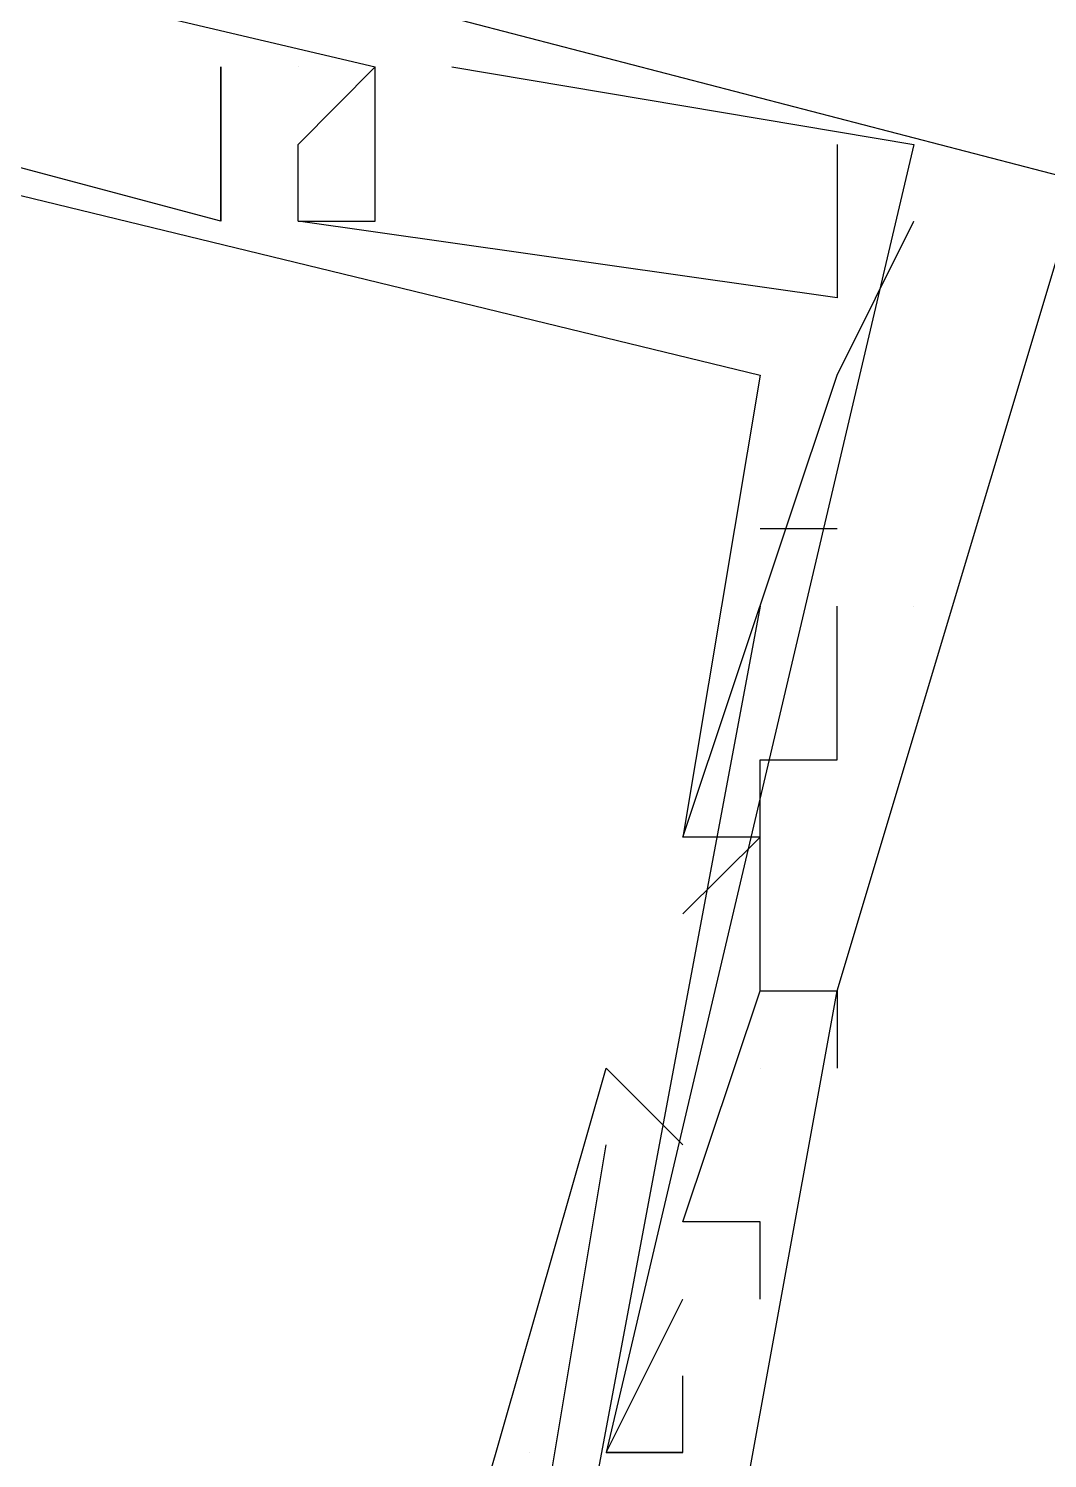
# Model space of a CAD drawing. Header units: feet. Extents: x -84 to 198, y -22 to 181.
# Drawn here: x 115.98 to 116.1564, y 67.8568 to 68.1044 of the extents above; entities that cross this region are included whole.
import ezdxf

# ---------------------------------------------------------------- set-up
doc = ezdxf.new("R2010")
doc.units = ezdxf.units.FT
doc.layers.add('A-LINEA', color=7, linetype='CONTINUOUS')

msp = doc.modelspace()

# ---------------------------------------------------------------- linework, layer by layer
at = {"layer": 'A-LINEA'}
for p, q in [((116.0133, 68.0978), (116.0133, 68.0978)), ((116.0133, 68.0978), (116.0133, 68.0978)), ((116.0133, 68.0978), (116.0133, 68.0978)), ((116.0133, 68.0978), (116.0133, 68.0978)), ((116.0133, 68.0978), (116.0133, 68.0978)), ((116.0133, 68.0978), (116.0133, 68.0978)), ((116.0133, 68.0978), (116.0133, 68.0978)), ((116.0133, 68.0978), (116.0133, 68.0978)), ((116.0133, 68.0978), (116.0133, 68.0978)), ((116.0133, 68.0978), (116.0133, 68.0978)), ((116.0133, 68.0978), (116.0133, 68.0978)), ((116.0133, 68.0978), (116.0133, 68.0978)), ((116.0267, 68.0978), (116.0267, 68.0978)), ((116.0267, 68.0978), (116.0267, 68.0978)), ((116.0267, 68.0978), (116.0267, 68.0978)), ((116.0267, 68.0978), (116.0267, 68.0978)), ((116.0267, 68.0978), (116.0267, 68.0978)), ((116.0267, 68.0978), (116.0267, 68.0978)), ((116.0267, 68.0978), (116.0267, 68.0978)), ((116.0267, 68.0978), (116.0267, 68.0978)), ((116.0267, 68.0978), (116.0267, 68.0978)), ((116.0267, 68.0978), (116.0267, 68.0978)), ((116.0267, 68.0978), (116.0267, 68.0978)), ((116.0267, 68.0978), (116.0267, 68.0978)), ((116.0267, 68.0978), (116.0267, 68.0978)), ((116.0267, 68.0978), (116.0267, 68.0978)), ((116.0267, 68.0978), (116.0267, 68.0978)), ((116.0267, 68.0978), (116.0267, 68.0978)), ((116.0267, 68.0978), (116.0267, 68.0978)), ((116.0267, 68.0978), (116.0267, 68.0978)), ((116.0267, 68.0978), (116.0267, 68.0978)), ((116.0267, 68.0978), (116.0267, 68.0978)), ((116.0267, 68.0978), (116.0267, 68.0978)), ((116.0267, 68.0978), (116.0267, 68.0978)), ((116.0267, 68.0978), (116.0267, 68.0978)), ((116.0267, 68.0978), (116.0267, 68.0978)), ((116.0267, 68.0978), (116.0267, 68.0978)), ((116.0267, 68.0978), (116.0267, 68.0978)), ((116.0267, 68.0978), (116.0267, 68.0978)), ((116.0267, 68.0978), (116.0267, 68.0978)), ((116.0267, 68.0978), (116.0267, 68.0978)), ((116.0267, 68.0978), (116.0267, 68.0978)), ((116.04, 68.0978), (116.04, 68.0978)), ((116.04, 68.0978), (116.04, 68.0978)), ((116.04, 68.0978), (116.04, 68.0978)), ((116.04, 68.0978), (116.04, 68.0978)), ((116.04, 68.0978), (116.04, 68.0978)), ((116.04, 68.0978), (116.04, 68.0978)), ((116.04, 68.0978), (116.04, 68.0978)), ((116.04, 68.0978), (116.04, 68.0978)), ((116.04, 68.0978), (116.04, 68.0978)), ((116.04, 68.0978), (116.04, 68.0978)), ((116.04, 68.0978), (116.04, 68.0978)), ((116.04, 68.0978), (116.04, 68.0978)), ((116.0533, 68.0978), (116.0533, 68.0978)), ((116.0533, 68.0978), (116.0533, 68.0978)), ((116.0533, 68.0978), (116.0533, 68.0978)), ((116.0533, 68.0978), (116.0533, 68.0978)), ((116.0533, 68.0978), (116.0533, 68.0978)), ((116.0533, 68.0978), (116.0533, 68.0978)), ((116.0267, 68.0844), (116.0267, 68.0844)), ((116.0267, 68.0844), (116.0267, 68.0844)), ((116.0267, 68.0844), (116.0267, 68.0844)), ((116.0267, 68.0844), (116.0267, 68.0844)), ((116.0267, 68.0844), (116.0267, 68.0844)), ((116.0267, 68.0844), (116.0267, 68.0844)), ((116.0267, 68.0844), (116.0267, 68.0844)), ((116.0267, 68.0844), (116.0267, 68.0844)), ((116.0267, 68.0844), (116.0267, 68.0844)), ((116.0267, 68.0844), (116.0267, 68.0844)), ((116.0267, 68.0844), (116.0267, 68.0844)), ((116.0267, 68.0844), (116.0267, 68.0844)), ((116.0267, 68.0844), (116.0267, 68.0844)), ((116.0267, 68.0844), (116.0267, 68.0844)), ((116.0267, 68.0844), (116.0267, 68.0844)), ((116.0267, 68.0844), (116.0267, 68.0844)), ((116.0267, 68.0844), (116.0267, 68.0844)), ((116.0267, 68.0844), (116.0267, 68.0844)), ((116.12, 68.0844), (116.12, 68.0844)), ((116.12, 68.0844), (116.12, 68.0844)), ((116.12, 68.0844), (116.12, 68.0844)), ((116.12, 68.0844), (116.12, 68.0844)), ((116.12, 68.0844), (116.12, 68.0844)), ((116.12, 68.0844), (116.12, 68.0844)), ((116.12, 68.0844), (116.12, 68.0844)), ((116.12, 68.0844), (116.12, 68.0844)), ((116.12, 68.0844), (116.12, 68.0844)), ((116.12, 68.0844), (116.12, 68.0844)), ((116.12, 68.0844), (116.12, 68.0844)), ((116.12, 68.0844), (116.12, 68.0844)), ((116.1333, 68.0844), (116.1333, 68.0844)), ((116.1333, 68.0844), (116.1333, 68.0844)), ((116.1333, 68.0844), (116.1333, 68.0844)), ((116.1333, 68.0844), (116.1333, 68.0844)), ((116.1333, 68.0844), (116.1333, 68.0844)), ((116.1333, 68.0844), (116.1333, 68.0844)), ((116.0133, 68.0711), (116.0133, 68.0711)), ((116.0133, 68.0711), (116.0133, 68.0711)), ((116.0133, 68.0711), (116.0133, 68.0711)), ((116.0133, 68.0711), (116.0133, 68.0711)), ((116.0133, 68.0711), (116.0133, 68.0711)), ((116.0133, 68.0711), (116.0133, 68.0711)), ((116.0133, 68.0711), (116.0133, 68.0711)), ((116.0133, 68.0711), (116.0133, 68.0711)), ((116.0133, 68.0711), (116.0133, 68.0711)), ((116.0133, 68.0711), (116.0133, 68.0711)), ((116.0133, 68.0711), (116.0133, 68.0711)), ((116.0133, 68.0711), (116.0133, 68.0711)), ((116.0267, 68.0711), (116.0267, 68.0711)), ((116.0267, 68.0711), (116.0267, 68.0711)), ((116.0267, 68.0711), (116.0267, 68.0711)), ((116.0267, 68.0711), (116.0267, 68.0711)), ((116.0267, 68.0711), (116.0267, 68.0711)), ((116.0267, 68.0711), (116.0267, 68.0711)), ((116.0267, 68.0711), (116.0267, 68.0711)), ((116.0267, 68.0711), (116.0267, 68.0711)), ((116.0267, 68.0711), (116.0267, 68.0711)), ((116.0267, 68.0711), (116.0267, 68.0711)), ((116.0267, 68.0711), (116.0267, 68.0711)), ((116.0267, 68.0711), (116.0267, 68.0711)), ((116.0267, 68.0711), (116.0267, 68.0711)), ((116.0267, 68.0711), (116.0267, 68.0711)), ((116.0267, 68.0711), (116.0267, 68.0711)), ((116.0267, 68.0711), (116.0267, 68.0711)), ((116.0267, 68.0711), (116.0267, 68.0711)), ((116.0267, 68.0711), (116.0267, 68.0711)), ((116.04, 68.0711), (116.04, 68.0711)), ((116.04, 68.0711), (116.04, 68.0711)), ((116.04, 68.0711), (116.04, 68.0711)), ((116.04, 68.0711), (116.04, 68.0711)), ((116.04, 68.0711), (116.04, 68.0711)), ((116.04, 68.0711), (116.04, 68.0711)), ((116.1333, 68.0711), (116.1333, 68.0711)), ((116.1333, 68.0711), (116.1333, 68.0711)), ((116.1333, 68.0711), (116.1333, 68.0711)), ((116.1333, 68.0711), (116.1333, 68.0711)), ((116.1333, 68.0711), (116.1333, 68.0711)), ((116.1333, 68.0711), (116.1333, 68.0711)), ((116.1333, 68.0711), (116.1333, 68.0711)), ((116.1333, 68.0711), (116.1333, 68.0711)), ((116.1333, 68.0711), (116.1333, 68.0711)), ((116.1333, 68.0711), (116.1333, 68.0711)), ((116.1333, 68.0711), (116.1333, 68.0711)), ((116.1333, 68.0711), (116.1333, 68.0711)), ((116.12, 68.0578), (116.12, 68.0578)), ((116.12, 68.0578), (116.12, 68.0578)), ((116.12, 68.0578), (116.12, 68.0578)), ((116.12, 68.0578), (116.12, 68.0578)), ((116.12, 68.0578), (116.12, 68.0578)), ((116.12, 68.0578), (116.12, 68.0578)), ((116.12, 68.0578), (116.12, 68.0578)), ((116.12, 68.0578), (116.12, 68.0578)), ((116.12, 68.0578), (116.12, 68.0578)), ((116.12, 68.0578), (116.12, 68.0578)), ((116.12, 68.0578), (116.12, 68.0578)), ((116.12, 68.0578), (116.12, 68.0578)), ((116.1067, 68.0444), (116.1067, 68.0444)), ((116.1067, 68.0444), (116.1067, 68.0444)), ((116.1067, 68.0444), (116.1067, 68.0444)), ((116.1067, 68.0444), (116.1067, 68.0444)), ((116.1067, 68.0444), (116.1067, 68.0444)), ((116.1067, 68.0444), (116.1067, 68.0444)), ((116.1067, 68.0444), (116.1067, 68.0444)), ((116.1067, 68.0444), (116.1067, 68.0444)), ((116.1067, 68.0444), (116.1067, 68.0444)), ((116.1067, 68.0444), (116.1067, 68.0444)), ((116.1067, 68.0444), (116.1067, 68.0444)), ((116.1067, 68.0444), (116.1067, 68.0444)), ((116.12, 68.0444), (116.12, 68.0444)), ((116.12, 68.0444), (116.12, 68.0444)), ((116.12, 68.0444), (116.12, 68.0444)), ((116.12, 68.0444), (116.12, 68.0444)), ((116.12, 68.0444), (116.12, 68.0444)), ((116.12, 68.0444), (116.12, 68.0444)), ((116.12, 68.0444), (116.12, 68.0444)), ((116.12, 68.0444), (116.12, 68.0444)), ((116.12, 68.0444), (116.12, 68.0444)), ((116.12, 68.0444), (116.12, 68.0444)), ((116.12, 68.0444), (116.12, 68.0444)), ((116.12, 68.0444), (116.12, 68.0444)), ((116.12, 68.0178), (116.1067, 68.0178)), ((116.1067, 68.0178), (116.1067, 68.0178)), ((116.12, 68.0178), (116.1067, 68.0178)), ((116.1067, 68.0178), (116.1067, 68.0178)), ((116.12, 68.0178), (116.1067, 68.0178)), ((116.1067, 68.0178), (116.1067, 68.0178)), ((116.12, 68.0178), (116.1067, 68.0178)), ((116.1067, 68.0178), (116.1067, 68.0178)), ((116.12, 68.0178), (116.1067, 68.0178)), ((116.1067, 68.0178), (116.1067, 68.0178)), ((116.12, 68.0178), (116.1067, 68.0178)), ((116.1067, 68.0178), (116.1067, 68.0178)), ((116.12, 68.0178), (116.12, 68.0178)), ((116.12, 68.0178), (116.12, 68.0178)), ((116.12, 68.0178), (116.12, 68.0178)), ((116.12, 68.0178), (116.12, 68.0178)), ((116.12, 68.0178), (116.12, 68.0178)), ((116.12, 68.0178), (116.12, 68.0178)), ((116.1067, 68.0044), (116.0667, 67.7911)), ((116.1067, 68.0044), (116.0667, 67.7911)), ((116.1067, 68.0044), (116.0667, 67.7911)), ((116.1067, 68.0044), (116.0667, 67.7911)), ((116.1067, 68.0044), (116.0667, 67.7911)), ((116.1067, 68.0044), (116.0667, 67.7911)), ((116.1067, 68.0044), (116.1067, 68.0044)), ((116.1067, 68.0044), (116.1067, 68.0044)), ((116.1067, 68.0044), (116.1067, 68.0044)), ((116.1067, 68.0044), (116.1067, 68.0044)), ((116.1067, 68.0044), (116.1067, 68.0044)), ((116.1067, 68.0044), (116.1067, 68.0044)), ((116.12, 67.9778), (116.12, 68.0044)), ((116.12, 68.0044), (116.12, 68.0044)), ((116.12, 68.0044), (116.12, 68.0044)), ((116.12, 67.9778), (116.12, 68.0044)), ((116.12, 68.0044), (116.12, 68.0044)), ((116.12, 68.0044), (116.12, 68.0044)), ((116.12, 67.9778), (116.12, 68.0044)), ((116.12, 68.0044), (116.12, 68.0044)), ((116.12, 68.0044), (116.12, 68.0044)), ((116.12, 67.9778), (116.12, 68.0044)), ((116.12, 68.0044), (116.12, 68.0044)), ((116.12, 68.0044), (116.12, 68.0044)), ((116.12, 67.9778), (116.12, 68.0044)), ((116.12, 68.0044), (116.12, 68.0044)), ((116.12, 68.0044), (116.12, 68.0044)), ((116.12, 67.9778), (116.12, 68.0044)), ((116.12, 68.0044), (116.12, 68.0044)), ((116.12, 68.0044), (116.12, 68.0044)), ((116.1333, 68.0044), (116.1333, 68.0044)), ((116.1333, 68.0044), (116.1333, 68.0044)), ((116.1333, 68.0044), (116.1333, 68.0044)), ((116.1333, 68.0044), (116.1333, 68.0044)), ((116.1333, 68.0044), (116.1333, 68.0044)), ((116.1333, 68.0044), (116.1333, 68.0044)), ((116.1333, 68.0044), (116.1333, 68.0044)), ((116.1333, 68.0044), (116.1333, 68.0044)), ((116.1333, 68.0044), (116.1333, 68.0044)), ((116.1333, 68.0044), (116.1333, 68.0044)), ((116.1333, 68.0044), (116.1333, 68.0044)), ((116.1333, 68.0044), (116.1333, 68.0044)), ((116.12, 67.9911), (116.12, 67.9911)), ((116.12, 67.9911), (116.12, 67.9911)), ((116.12, 67.9911), (116.12, 67.9911)), ((116.12, 67.9911), (116.12, 67.9911)), ((116.12, 67.9911), (116.12, 67.9911)), ((116.12, 67.9911), (116.12, 67.9911)), ((116.1067, 67.9778), (116.1067, 67.9778)), ((116.1067, 67.9778), (116.1067, 67.9778)), ((116.1067, 67.9778), (116.1067, 67.9778)), ((116.1067, 67.9778), (116.1067, 67.9778)), ((116.1067, 67.9778), (116.1067, 67.9778)), ((116.1067, 67.9778), (116.1067, 67.9778)), ((116.12, 67.9778), (116.12, 67.9778)), ((116.12, 67.9778), (116.12, 67.9778)), ((116.12, 67.9778), (116.12, 67.9778)), ((116.12, 67.9778), (116.12, 67.9778)), ((116.12, 67.9778), (116.12, 67.9778)), ((116.12, 67.9778), (116.12, 67.9778)), ((116.12, 67.9778), (116.12, 67.9778)), ((116.12, 67.9778), (116.12, 67.9778)), ((116.12, 67.9778), (116.12, 67.9778)), ((116.12, 67.9778), (116.12, 67.9778)), ((116.12, 67.9778), (116.12, 67.9778)), ((116.12, 67.9778), (116.12, 67.9778)), ((116.0933, 67.9644), (116.0933, 67.9644)), ((116.0933, 67.9644), (116.0933, 67.9644)), ((116.0933, 67.9644), (116.0933, 67.9644)), ((116.0933, 67.9644), (116.0933, 67.9644)), ((116.0933, 67.9644), (116.0933, 67.9644)), ((116.0933, 67.9644), (116.0933, 67.9644)), ((116.0933, 67.9644), (116.0933, 67.9644)), ((116.0933, 67.9644), (116.0933, 67.9644)), ((116.0933, 67.9644), (116.0933, 67.9644)), ((116.0933, 67.9644), (116.0933, 67.9644)), ((116.0933, 67.9644), (116.0933, 67.9644)), ((116.0933, 67.9644), (116.0933, 67.9644)), ((116.0933, 67.9644), (116.0933, 67.9644)), ((116.0933, 67.9644), (116.0933, 67.9644)), ((116.0933, 67.9644), (116.0933, 67.9644)), ((116.0933, 67.9644), (116.0933, 67.9644)), ((116.0933, 67.9644), (116.0933, 67.9644)), ((116.0933, 67.9644), (116.0933, 67.9644)), ((116.0933, 67.9644), (116.0933, 67.9644)), ((116.0933, 67.9644), (116.0933, 67.9644)), ((116.0933, 67.9644), (116.0933, 67.9644)), ((116.0933, 67.9644), (116.0933, 67.9644)), ((116.0933, 67.9644), (116.0933, 67.9644)), ((116.0933, 67.9644), (116.0933, 67.9644)), ((116.1067, 67.9644), (116.1067, 67.9644)), ((116.1067, 67.9644), (116.1067, 67.9644)), ((116.1067, 67.9644), (116.1067, 67.9644)), ((116.1067, 67.9644), (116.1067, 67.9644)), ((116.1067, 67.9644), (116.1067, 67.9644)), ((116.1067, 67.9644), (116.1067, 67.9644)), ((116.1067, 67.9644), (116.1067, 67.9644)), ((116.1067, 67.9644), (116.1067, 67.9644)), ((116.1067, 67.9644), (116.1067, 67.9644)), ((116.1067, 67.9644), (116.1067, 67.9644)), ((116.1067, 67.9644), (116.1067, 67.9644)), ((116.1067, 67.9644), (116.1067, 67.9644)), ((116.0933, 67.9511), (116.0933, 67.9511)), ((116.0933, 67.9511), (116.0933, 67.9511)), ((116.0933, 67.9511), (116.0933, 67.9511)), ((116.0933, 67.9511), (116.0933, 67.9511)), ((116.0933, 67.9511), (116.0933, 67.9511)), ((116.0933, 67.9511), (116.0933, 67.9511)), ((116.0933, 67.9511), (116.0933, 67.9511)), ((116.0933, 67.9511), (116.0933, 67.9511)), ((116.0933, 67.9511), (116.0933, 67.9511)), ((116.0933, 67.9511), (116.0933, 67.9511)), ((116.0933, 67.9511), (116.0933, 67.9511)), ((116.0933, 67.9511), (116.0933, 67.9511)), ((116.1067, 67.9378), (116.1067, 67.9378)), ((116.1067, 67.9378), (116.1067, 67.9378)), ((116.1067, 67.9378), (116.1067, 67.9378)), ((116.1067, 67.9378), (116.1067, 67.9378)), ((116.1067, 67.9378), (116.1067, 67.9378)), ((116.1067, 67.9378), (116.1067, 67.9378)), ((116.1067, 67.9378), (116.1067, 67.9378)), ((116.1067, 67.9378), (116.1067, 67.9378)), ((116.1067, 67.9378), (116.1067, 67.9378)), ((116.1067, 67.9378), (116.1067, 67.9378)), ((116.1067, 67.9378), (116.1067, 67.9378)), ((116.1067, 67.9378), (116.1067, 67.9378)), ((116.12, 67.9378), (116.12, 67.9378)), ((116.12, 67.9378), (116.12, 67.9378)), ((116.12, 67.9378), (116.12, 67.9378)), ((116.12, 67.9378), (116.12, 67.9378)), ((116.12, 67.9378), (116.12, 67.9378)), ((116.12, 67.9378), (116.12, 67.9378)), ((116.12, 67.9378), (116.12, 67.9378)), ((116.12, 67.9378), (116.12, 67.9378)), ((116.12, 67.9378), (116.12, 67.9378)), ((116.12, 67.9378), (116.12, 67.9378)), ((116.12, 67.9378), (116.12, 67.9378)), ((116.12, 67.9378), (116.12, 67.9378)), ((116.12, 67.9378), (116.12, 67.9378)), ((116.12, 67.9378), (116.12, 67.9378)), ((116.12, 67.9378), (116.12, 67.9378)), ((116.12, 67.9378), (116.12, 67.9378)), ((116.12, 67.9378), (116.12, 67.9378)), ((116.12, 67.9378), (116.12, 67.9378)), ((116.08, 67.9244), (116.08, 67.9244)), ((116.08, 67.9244), (116.08, 67.9244)), ((116.08, 67.9244), (116.08, 67.9244)), ((116.08, 67.9244), (116.08, 67.9244)), ((116.08, 67.9244), (116.08, 67.9244)), ((116.08, 67.9244), (116.08, 67.9244)), ((116.1067, 67.9244), (116.1067, 67.9244)), ((116.1067, 67.9244), (116.1067, 67.9244)), ((116.1067, 67.9244), (116.1067, 67.9244)), ((116.1067, 67.9244), (116.1067, 67.9244)), ((116.1067, 67.9244), (116.1067, 67.9244)), ((116.1067, 67.9244), (116.1067, 67.9244)), ((116.1067, 67.9244), (116.1067, 67.9244)), ((116.1067, 67.9244), (116.1067, 67.9244)), ((116.1067, 67.9244), (116.1067, 67.9244)), ((116.1067, 67.9244), (116.1067, 67.9244)), ((116.1067, 67.9244), (116.1067, 67.9244)), ((116.1067, 67.9244), (116.1067, 67.9244)), ((116.12, 67.9244), (116.12, 67.9244)), ((116.12, 67.9244), (116.12, 67.9244)), ((116.12, 67.9244), (116.12, 67.9244)), ((116.12, 67.9244), (116.12, 67.9244)), ((116.12, 67.9244), (116.12, 67.9244)), ((116.12, 67.9244), (116.12, 67.9244)), ((116.12, 67.9244), (116.12, 67.9244)), ((116.12, 67.9244), (116.12, 67.9244)), ((116.12, 67.9244), (116.12, 67.9244)), ((116.12, 67.9244), (116.12, 67.9244)), ((116.12, 67.9244), (116.12, 67.9244)), ((116.12, 67.9244), (116.12, 67.9244)), ((116.12, 67.9244), (116.12, 67.9244)), ((116.12, 67.9244), (116.12, 67.9244)), ((116.12, 67.9244), (116.12, 67.9244)), ((116.12, 67.9244), (116.12, 67.9244)), ((116.12, 67.9244), (116.12, 67.9244)), ((116.12, 67.9244), (116.12, 67.9244)), ((116.08, 67.9111), (116.08, 67.9111)), ((116.08, 67.9111), (116.08, 67.9111)), ((116.08, 67.9111), (116.08, 67.9111)), ((116.08, 67.9111), (116.08, 67.9111)), ((116.08, 67.9111), (116.08, 67.9111)), ((116.08, 67.9111), (116.08, 67.9111)), ((116.0933, 67.9111), (116.0933, 67.9111)), ((116.0933, 67.9111), (116.0933, 67.9111)), ((116.0933, 67.9111), (116.0933, 67.9111)), ((116.0933, 67.9111), (116.0933, 67.9111)), ((116.0933, 67.9111), (116.0933, 67.9111)), ((116.0933, 67.9111), (116.0933, 67.9111)), ((116.0933, 67.8978), (116.0933, 67.8978)), ((116.0933, 67.8978), (116.0933, 67.8978)), ((116.0933, 67.8978), (116.0933, 67.8978)), ((116.0933, 67.8978), (116.0933, 67.8978)), ((116.0933, 67.8978), (116.0933, 67.8978)), ((116.0933, 67.8978), (116.0933, 67.8978)), ((116.1067, 67.8978), (116.1067, 67.8978)), ((116.1067, 67.8978), (116.1067, 67.8978)), ((116.1067, 67.8978), (116.1067, 67.8978)), ((116.1067, 67.8978), (116.1067, 67.8978)), ((116.1067, 67.8978), (116.1067, 67.8978)), ((116.1067, 67.8978), (116.1067, 67.8978)), ((116.0933, 67.8844), (116.0933, 67.8844)), ((116.0933, 67.8844), (116.0933, 67.8844)), ((116.0933, 67.8844), (116.0933, 67.8844)), ((116.0933, 67.8844), (116.0933, 67.8844)), ((116.0933, 67.8844), (116.0933, 67.8844)), ((116.0933, 67.8844), (116.0933, 67.8844)), ((116.1067, 67.8844), (116.1067, 67.8844)), ((116.1067, 67.8844), (116.1067, 67.8844)), ((116.1067, 67.8844), (116.1067, 67.8844)), ((116.1067, 67.8844), (116.1067, 67.8844)), ((116.1067, 67.8844), (116.1067, 67.8844)), ((116.1067, 67.8844), (116.1067, 67.8844)), ((116.0933, 67.8711), (116.0933, 67.8711)), ((116.0933, 67.8711), (116.0933, 67.8711)), ((116.0933, 67.8711), (116.0933, 67.8711)), ((116.0933, 67.8711), (116.0933, 67.8711)), ((116.0933, 67.8711), (116.0933, 67.8711)), ((116.0933, 67.8711), (116.0933, 67.8711)), ((116.0667, 67.8578), (116.0667, 67.8578)), ((116.0667, 67.8578), (116.0667, 67.8578)), ((116.0667, 67.8578), (116.0667, 67.8578)), ((116.0667, 67.8578), (116.0667, 67.8578)), ((116.0667, 67.8578), (116.0667, 67.8578)), ((116.0667, 67.8578), (116.0667, 67.8578)), ((116.0667, 67.8578), (116.0667, 67.8578)), ((116.0667, 67.8578), (116.0667, 67.8578)), ((116.0667, 67.8578), (116.0667, 67.8578)), ((116.0667, 67.8578), (116.0667, 67.8578)), ((116.0667, 67.8578), (116.0667, 67.8578)), ((116.0667, 67.8578), (116.0667, 67.8578)), ((116.08, 67.8578), (116.08, 67.8578)), ((116.08, 67.8578), (116.08, 67.8578)), ((116.08, 67.8578), (116.08, 67.8578)), ((116.08, 67.8578), (116.08, 67.8578)), ((116.08, 67.8578), (116.08, 67.8578)), ((116.08, 67.8578), (116.08, 67.8578)), ((116.08, 67.8578), (116.08, 67.8578)), ((116.08, 67.8578), (116.08, 67.8578)), ((116.08, 67.8578), (116.08, 67.8578)), ((116.08, 67.8578), (116.08, 67.8578)), ((116.08, 67.8578), (116.08, 67.8578)), ((116.08, 67.8578), (116.08, 67.8578)), ((116.08, 67.8578), (116.08, 67.8578)), ((116.08, 67.8578), (116.08, 67.8578)), ((116.08, 67.8578), (116.08, 67.8578)), ((116.08, 67.8578), (116.08, 67.8578)), ((116.08, 67.8578), (116.08, 67.8578)), ((116.08, 67.8578), (116.08, 67.8578)), ((116.0933, 67.8578), (116.0933, 67.8578)), ((116.0933, 67.8578), (116.0933, 67.8578)), ((116.0933, 67.8578), (116.0933, 67.8578)), ((116.0933, 67.8578), (116.0933, 67.8578)), ((116.0933, 67.8578), (116.0933, 67.8578)), ((116.0933, 67.8578), (116.0933, 67.8578)), ((116.0933, 67.8578), (116.0933, 67.8578)), ((116.0933, 67.8578), (116.0933, 67.8578)), ((116.0933, 67.8578), (116.0933, 67.8578)), ((116.0933, 67.8578), (116.0933, 67.8578)), ((116.0933, 67.8578), (116.0933, 67.8578)), ((116.0933, 67.8578), (116.0933, 67.8578))]:
    msp.add_line(p, q, dxfattribs=at)
for points in [[(115.5733, 68.2311), (116.24, 68.0578), (116.2533, 68.0578)], [(115.5733, 68.2311), (116.24, 68.0578), (116.2533, 68.0578)], [(115.5733, 68.2311), (116.24, 68.0578), (116.2533, 68.0578)], [(115.5733, 68.2311), (116.24, 68.0578), (116.2533, 68.0578)], [(115.5733, 68.2311), (116.24, 68.0578), (116.2533, 68.0578)], [(115.5733, 68.2311), (116.24, 68.0578), (116.2533, 68.0578)], [(116.0133, 68.0978), (116.0133, 68.0711), (115.6133, 68.1778), (115.6133, 68.1911), (115.5867, 68.1911), (115.5867, 68.2044), (115.5867, 68.1911), (115.6133, 68.1911), (115.5867, 68.0978), (115.5867, 68.0844), (115.6133, 68.1644), (116.1067, 68.0444), (116.0933, 67.9644), (116.0933, 67.9644)], [(115.5867, 68.1778), (115.6, 68.1778), (115.6, 68.1911), (115.5867, 68.1911), (115.5867, 68.2044), (116.04, 68.0978), (116.0267, 68.0844)], [(116.0133, 68.0978), (116.0133, 68.0711), (115.6133, 68.1778), (115.6133, 68.1911), (115.5867, 68.1911), (115.5867, 68.2044), (115.5867, 68.1911), (115.6133, 68.1911), (115.5867, 68.0978), (115.5867, 68.0844), (115.6133, 68.1644), (116.1067, 68.0444), (116.0933, 67.9644), (116.0933, 67.9644)], [(115.5867, 68.1778), (115.6, 68.1778), (115.6, 68.1911), (115.5867, 68.1911), (115.5867, 68.2044), (116.04, 68.0978), (116.0267, 68.0844)], [(116.0133, 68.0978), (116.0133, 68.0711), (115.6133, 68.1778), (115.6133, 68.1911), (115.5867, 68.1911), (115.5867, 68.2044), (115.5867, 68.1911), (115.6133, 68.1911), (115.5867, 68.0978), (115.5867, 68.0844), (115.6133, 68.1644), (116.1067, 68.0444), (116.0933, 67.9644), (116.0933, 67.9644)], [(115.5867, 68.1778), (115.6, 68.1778), (115.6, 68.1911), (115.5867, 68.1911), (115.5867, 68.2044), (116.04, 68.0978), (116.0267, 68.0844)], [(116.0133, 68.0978), (116.0133, 68.0711), (115.6133, 68.1778), (115.6133, 68.1911), (115.5867, 68.1911), (115.5867, 68.2044), (115.5867, 68.1911), (115.6133, 68.1911), (115.5867, 68.0978), (115.5867, 68.0844), (115.6133, 68.1644), (116.1067, 68.0444), (116.0933, 67.9644), (116.0933, 67.9644)], [(116.0133, 68.0978), (116.0133, 68.0711), (115.6133, 68.1778), (115.6133, 68.1911), (115.5867, 68.1911), (115.5867, 68.2044), (115.5867, 68.1911), (115.6133, 68.1911), (115.5867, 68.0978), (115.5867, 68.0844), (115.6133, 68.1644), (116.1067, 68.0444), (116.0933, 67.9644), (116.0933, 67.9644)], [(116.0133, 68.0978), (116.0133, 68.0711), (115.6133, 68.1778), (115.6133, 68.1911), (115.5867, 68.1911), (115.5867, 68.2044), (115.5867, 68.1911), (115.6133, 68.1911), (115.5867, 68.0978), (115.5867, 68.0844), (115.6133, 68.1644), (116.1067, 68.0444), (116.0933, 67.9644), (116.0933, 67.9644)], [(116.0133, 68.0978), (116.0133, 68.0711), (115.6133, 68.1778), (115.6133, 68.1911), (115.5867, 68.1911), (115.5867, 68.2044), (115.5867, 68.1911), (115.6133, 68.1911), (115.5867, 68.0978), (115.5867, 68.0844), (115.6133, 68.1644), (116.1067, 68.0444), (116.0933, 67.9644), (116.0933, 67.9644)], [(115.5867, 68.1778), (115.6, 68.1778), (115.6, 68.1911), (115.5867, 68.1911), (115.5867, 68.2044), (116.04, 68.0978), (116.0267, 68.0844)], [(116.0133, 68.0978), (116.0133, 68.0711), (115.6133, 68.1778), (115.6133, 68.1911), (115.5867, 68.1911), (115.5867, 68.2044), (115.5867, 68.1911), (115.6133, 68.1911), (115.5867, 68.0978), (115.5867, 68.0844), (115.6133, 68.1644), (116.1067, 68.0444), (116.0933, 67.9644), (116.0933, 67.9644)], [(115.5867, 68.1778), (115.6, 68.1778), (115.6, 68.1911), (115.5867, 68.1911), (115.5867, 68.2044), (116.04, 68.0978), (116.0267, 68.0844)], [(116.0133, 68.0978), (116.0133, 68.0711), (115.6133, 68.1778), (115.6133, 68.1911), (115.5867, 68.1911), (115.5867, 68.2044), (115.5867, 68.1911), (115.6133, 68.1911), (115.5867, 68.0978), (115.5867, 68.0844), (115.6133, 68.1644), (116.1067, 68.0444), (116.0933, 67.9644), (116.0933, 67.9644)], [(115.5867, 68.1778), (115.6, 68.1778), (115.6, 68.1911), (115.5867, 68.1911), (115.5867, 68.2044), (116.04, 68.0978), (116.0267, 68.0844)], [(116.0133, 68.0978), (116.0133, 68.0711), (115.6133, 68.1778), (115.6133, 68.1911), (115.5867, 68.1911), (115.5867, 68.2044), (115.5867, 68.1911), (115.6133, 68.1911), (115.5867, 68.0978), (115.5867, 68.0844), (115.6133, 68.1644), (116.1067, 68.0444), (116.0933, 67.9644), (116.0933, 67.9644)], [(116.0133, 68.0978), (116.0133, 68.0711), (115.6133, 68.1778), (115.6133, 68.1911), (115.5867, 68.1911), (115.5867, 68.2044), (115.5867, 68.1911), (115.6133, 68.1911), (115.5867, 68.0978), (115.5867, 68.0844), (115.6133, 68.1644), (116.1067, 68.0444), (116.0933, 67.9644), (116.0933, 67.9644)], [(116.0133, 68.0978), (116.0133, 68.0711), (115.6133, 68.1778), (115.6133, 68.1911), (115.5867, 68.1911), (115.5867, 68.2044), (115.5867, 68.1911), (115.6133, 68.1911), (115.5867, 68.0978), (115.5867, 68.0844), (115.6133, 68.1644), (116.1067, 68.0444), (116.0933, 67.9644), (116.0933, 67.9644)], [(116.0133, 68.0711), (116.0133, 68.0978), (116.0133, 68.0978)], [(116.0133, 68.0711), (116.0133, 68.0978), (116.0133, 68.0978)], [(116.0133, 68.0711), (116.0133, 68.0978), (116.0133, 68.0978)], [(116.0133, 68.0711), (116.0133, 68.0978), (116.0133, 68.0978)], [(116.0133, 68.0711), (116.0133, 68.0978), (116.0133, 68.0978)], [(116.0133, 68.0711), (116.0133, 68.0978), (116.0133, 68.0978)], [(116.0267, 68.0711), (116.04, 68.0711), (116.04, 68.0978)], [(116.0267, 68.0711), (116.04, 68.0711), (116.04, 68.0978)], [(116.0267, 68.0711), (116.04, 68.0711), (116.04, 68.0978)], [(116.0267, 68.0711), (116.04, 68.0711), (116.04, 68.0978)], [(116.0267, 68.0711), (116.04, 68.0711), (116.04, 68.0978)], [(116.0267, 68.0711), (116.04, 68.0711), (116.04, 68.0978)], [(116.0533, 68.0978), (116.1333, 68.0844), (116.08, 67.8578)], [(116.0533, 68.0978), (116.1333, 68.0844), (116.08, 67.8578)], [(116.0533, 68.0978), (116.1333, 68.0844), (116.08, 67.8578)], [(116.0533, 68.0978), (116.1333, 68.0844), (116.08, 67.8578)], [(116.0533, 68.0978), (116.1333, 68.0844), (116.08, 67.8578)], [(116.0533, 68.0978), (116.1333, 68.0844), (116.08, 67.8578)], [(116.12, 68.0844), (116.12, 68.0578), (116.0267, 68.0711), (116.0267, 68.0844)], [(116.12, 68.0844), (116.12, 68.0578), (116.0267, 68.0711), (116.0267, 68.0844)], [(116.12, 68.0844), (116.12, 68.0578), (116.0267, 68.0711), (116.0267, 68.0844)], [(116.12, 68.0844), (116.12, 68.0578), (116.0267, 68.0711), (116.0267, 68.0844)], [(116.12, 68.0844), (116.12, 68.0578), (116.0267, 68.0711), (116.0267, 68.0844)], [(116.12, 68.0844), (116.12, 68.0578), (116.0267, 68.0711), (116.0267, 68.0844)], [(116.12, 68.0844), (116.12, 68.0578), (116.0267, 68.0711), (116.0267, 68.0844)], [(116.12, 68.0844), (116.12, 68.0578), (116.0267, 68.0711), (116.0267, 68.0844)], [(116.12, 68.0844), (116.12, 68.0578), (116.0267, 68.0711), (116.0267, 68.0844)], [(116.12, 68.0844), (116.12, 68.0578), (116.0267, 68.0711), (116.0267, 68.0844)], [(116.12, 68.0844), (116.12, 68.0578), (116.0267, 68.0711), (116.0267, 68.0844)], [(116.12, 68.0844), (116.12, 68.0578), (116.0267, 68.0711), (116.0267, 68.0844)], [(116.0933, 67.9511), (116.1067, 67.9644), (116.0933, 67.9644), (116.12, 68.0444), (116.1333, 68.0711)], [(116.0933, 67.9511), (116.1067, 67.9644), (116.0933, 67.9644), (116.12, 68.0444), (116.1333, 68.0711)], [(116.0933, 67.9511), (116.1067, 67.9644), (116.0933, 67.9644), (116.12, 68.0444), (116.1333, 68.0711)], [(116.0933, 67.9511), (116.1067, 67.9644), (116.0933, 67.9644), (116.12, 68.0444), (116.1333, 68.0711)], [(116.0933, 67.9511), (116.1067, 67.9644), (116.0933, 67.9644), (116.12, 68.0444), (116.1333, 68.0711)], [(116.0933, 67.9511), (116.1067, 67.9644), (116.0933, 67.9644), (116.12, 68.0444), (116.1333, 68.0711)], [(116.0933, 67.9511), (116.1067, 67.9644), (116.0933, 67.9644), (116.12, 68.0444), (116.1333, 68.0711)], [(116.0933, 67.9511), (116.1067, 67.9644), (116.0933, 67.9644), (116.12, 68.0444), (116.1333, 68.0711)], [(116.0933, 67.9511), (116.1067, 67.9644), (116.0933, 67.9644), (116.12, 68.0444), (116.1333, 68.0711)], [(116.0933, 67.9511), (116.1067, 67.9644), (116.0933, 67.9644), (116.12, 68.0444), (116.1333, 68.0711)], [(116.0933, 67.9511), (116.1067, 67.9644), (116.0933, 67.9644), (116.12, 68.0444), (116.1333, 68.0711)], [(116.0933, 67.9511), (116.1067, 67.9644), (116.0933, 67.9644), (116.12, 68.0444), (116.1333, 68.0711)], [(116.12, 67.9378), (116.16, 68.0711), (116.2133, 68.0578)], [(116.12, 67.9378), (116.16, 68.0711), (116.2133, 68.0578)], [(116.12, 67.9378), (116.16, 68.0711), (116.2133, 68.0578)], [(116.12, 67.9378), (116.16, 68.0711), (116.2133, 68.0578)], [(116.12, 67.9378), (116.16, 68.0711), (116.2133, 68.0578)], [(116.12, 67.9378), (116.16, 68.0711), (116.2133, 68.0578)], [(115.5333, 67.9244), (115.52, 67.9244), (115.52, 67.9378), (115.5467, 67.9378), (115.5733, 68.0311), (115.5733, 68.0444), (115.56, 67.9511), (116.0533, 67.8311), (116.08, 67.9244), (116.08, 67.9244), (116.0933, 67.9111)], [(115.5333, 67.9244), (115.52, 67.9244), (115.52, 67.9378), (115.5467, 67.9378), (115.5733, 68.0311), (115.5733, 68.0444), (115.56, 67.9511), (116.0533, 67.8311), (116.08, 67.9244), (116.08, 67.9244), (116.0933, 67.9111)], [(115.5333, 67.9244), (115.52, 67.9244), (115.52, 67.9378), (115.5467, 67.9378), (115.5733, 68.0311), (115.5733, 68.0444), (115.56, 67.9511), (116.0533, 67.8311), (116.08, 67.9244), (116.08, 67.9244), (116.0933, 67.9111)], [(115.5333, 67.9244), (115.52, 67.9244), (115.52, 67.9378), (115.5467, 67.9378), (115.5733, 68.0311), (115.5733, 68.0444), (115.56, 67.9511), (116.0533, 67.8311), (116.08, 67.9244), (116.08, 67.9244), (116.0933, 67.9111)], [(115.5333, 67.9244), (115.52, 67.9244), (115.52, 67.9378), (115.5467, 67.9378), (115.5733, 68.0311), (115.5733, 68.0444), (115.56, 67.9511), (116.0533, 67.8311), (116.08, 67.9244), (116.08, 67.9244), (116.0933, 67.9111)], [(115.5333, 67.9244), (115.52, 67.9244), (115.52, 67.9378), (115.5467, 67.9378), (115.5733, 68.0311), (115.5733, 68.0444), (115.56, 67.9511), (116.0533, 67.8311), (116.08, 67.9244), (116.08, 67.9244), (116.0933, 67.9111)], [(116.1067, 67.9378), (116.1067, 67.9778), (116.12, 67.9778), (116.12, 67.9911)], [(116.1067, 67.9378), (116.1067, 67.9778), (116.12, 67.9778), (116.12, 67.9911)], [(116.1067, 67.9378), (116.1067, 67.9778), (116.12, 67.9778), (116.12, 67.9911)], [(116.1067, 67.9378), (116.1067, 67.9778), (116.12, 67.9778), (116.12, 67.9911)], [(116.1067, 67.9378), (116.1067, 67.9778), (116.12, 67.9778), (116.12, 67.9911)], [(116.1067, 67.9378), (116.1067, 67.9778), (116.12, 67.9778), (116.12, 67.9911)], [(116.1467, 67.7778), (116.0933, 67.7911), (116.12, 67.9378)], [(116.1467, 67.7778), (116.0933, 67.7911), (116.12, 67.9378)], [(116.1467, 67.7778), (116.0933, 67.7911), (116.12, 67.9378)], [(116.1067, 67.8844), (116.1067, 67.8978), (116.0933, 67.8978), (116.1067, 67.9378), (116.12, 67.9378), (116.12, 67.9244)], [(116.1067, 67.8844), (116.1067, 67.8978), (116.0933, 67.8978), (116.1067, 67.9378), (116.12, 67.9378), (116.12, 67.9244)], [(116.1067, 67.8844), (116.1067, 67.8978), (116.0933, 67.8978), (116.1067, 67.9378), (116.12, 67.9378), (116.12, 67.9244)], [(116.1467, 67.7778), (116.0933, 67.7911), (116.12, 67.9378)], [(116.1467, 67.7778), (116.0933, 67.7911), (116.12, 67.9378)], [(116.1467, 67.7778), (116.0933, 67.7911), (116.12, 67.9378)], [(116.1067, 67.8844), (116.1067, 67.8978), (116.0933, 67.8978), (116.1067, 67.9378), (116.12, 67.9378), (116.12, 67.9244)], [(116.1067, 67.8844), (116.1067, 67.8978), (116.0933, 67.8978), (116.1067, 67.9378), (116.12, 67.9378), (116.12, 67.9244)], [(116.1067, 67.8844), (116.1067, 67.8978), (116.0933, 67.8978), (116.1067, 67.9378), (116.12, 67.9378), (116.12, 67.9244)], [(116.0667, 67.7911), (116.0667, 67.8311), (116.08, 67.9111)], [(116.0667, 67.7911), (116.0667, 67.8311), (116.08, 67.9111)], [(116.0667, 67.7911), (116.0667, 67.8311), (116.08, 67.9111)], [(116.0667, 67.7911), (116.0667, 67.8311), (116.08, 67.9111)], [(116.0667, 67.7911), (116.0667, 67.8311), (116.08, 67.9111)], [(116.0667, 67.7911), (116.0667, 67.8311), (116.08, 67.9111)], [(116.0933, 67.8578), (116.08, 67.8578), (116.0933, 67.8844)], [(116.0933, 67.8578), (116.08, 67.8578), (116.0933, 67.8844)], [(116.0933, 67.8578), (116.08, 67.8578), (116.0933, 67.8844)], [(116.0933, 67.8578), (116.08, 67.8578), (116.0933, 67.8844)], [(116.0933, 67.8578), (116.08, 67.8578), (116.0933, 67.8844)], [(116.0933, 67.8578), (116.08, 67.8578), (116.0933, 67.8844)], [(116.08, 67.8578), (116.0933, 67.8578), (116.0933, 67.8711)], [(116.08, 67.8578), (116.0933, 67.8578), (116.0933, 67.8711)], [(116.08, 67.8578), (116.0933, 67.8578), (116.0933, 67.8711)], [(116.08, 67.8578), (116.0933, 67.8578), (116.0933, 67.8711)], [(116.08, 67.8578), (116.0933, 67.8578), (116.0933, 67.8711)], [(116.08, 67.8578), (116.0933, 67.8578), (116.0933, 67.8711)]]:
    msp.add_lwpolyline(points, dxfattribs=at)

doc.saveas('drawing.dxf')
